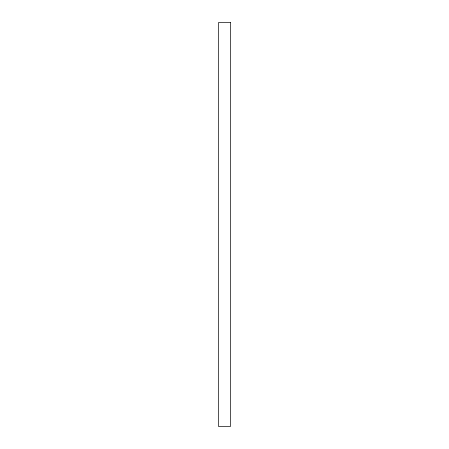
<?xml version="1.0" encoding="UTF-8"?>
<svg xmlns="http://www.w3.org/2000/svg" width="449" height="449" viewBox="0 0 449 449"><rect width="100%" height="100%" fill="white"/><g stroke="black" fill="none" stroke-linecap="round" stroke-linejoin="round"><path stroke-width="0.67" d="M230.393 22.45L218.607 22.45L218.607 426.55L230.393 426.55L230.393 22.45"/></g></svg>
